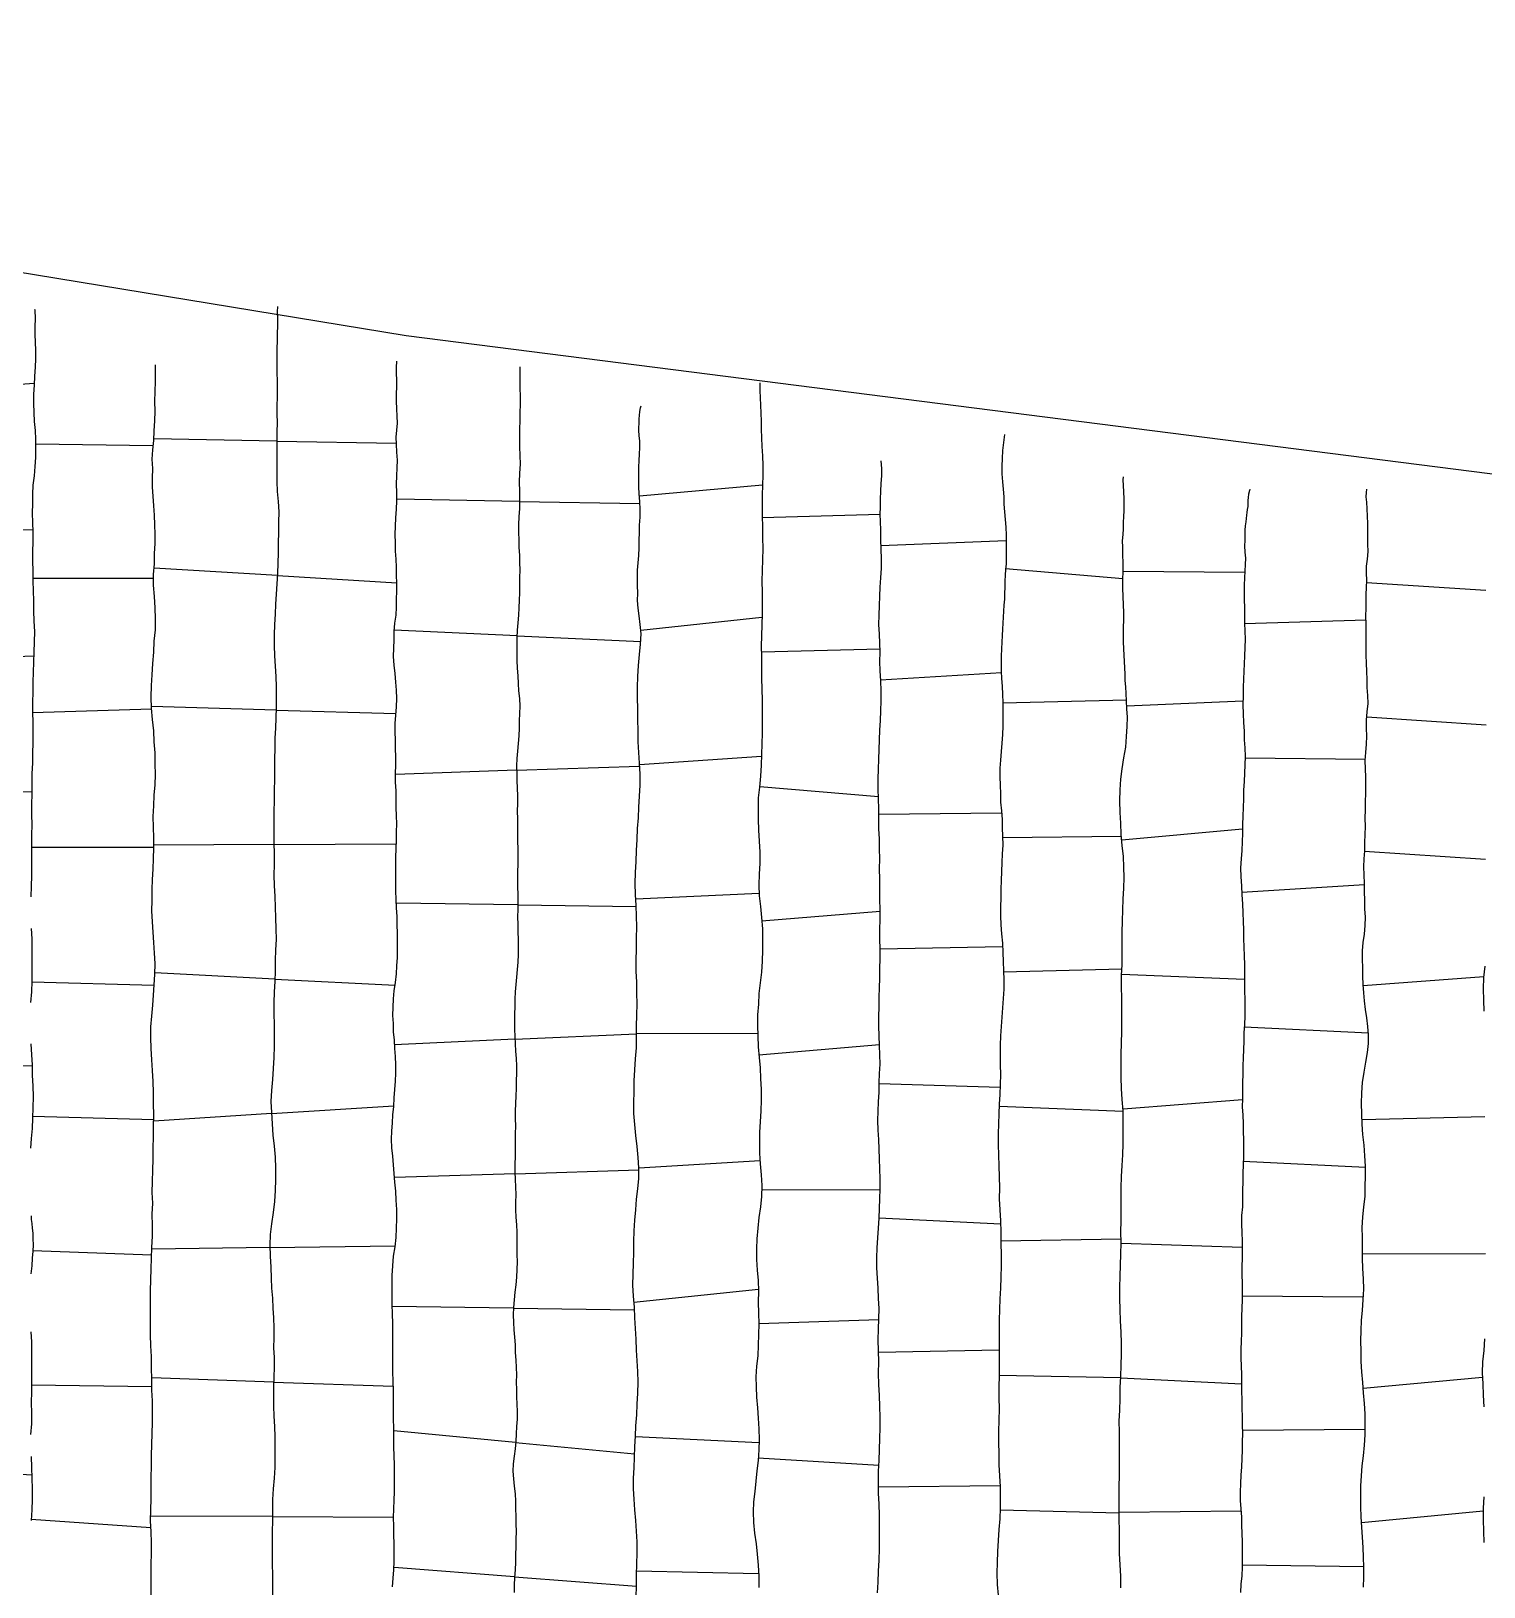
# Model space of a CAD drawing. Extents: x 703186 to 703989, y 1560402 to 1561368.
# Drawn here: x 703249.1 to 703303.1, y 1560906.8 to 1560964.6 of the extents above; entities that cross this region are included whole.
import ezdxf

# ---------------------------------------------------------------- set-up
doc = ezdxf.new("R2010")
doc.units = 0
for name, color, linetype in [('10124_2002_REAL', 30, 'Continuous'), ('AGROCAD PLL', 7, 'Continuous'), ('PANTE_2002', 7, 'Continuous')]:
    doc.layers.add(name, color=color, linetype=linetype)

msp = doc.modelspace()

# ---------------------------------------------------------------- linework, layer by layer
at = {"layer": '10124_2002_REAL'}
for points in [[(703258.2679, 1560954.4054), (703258.2606, 1560954.2047), (703258.2662, 1560953.9473), (703258.266, 1560953.6836), (703258.2547, 1560953.4107), (703258.2541, 1560953.1368), (703258.2441, 1560952.8522), (703258.2429, 1560952.5621), (703258.244, 1560952.2616), (703258.2488, 1560951.9531), (703258.2574, 1560951.6342), (703258.2573, 1560951.322), (703258.2549, 1560951.0299), (703258.2438, 1560950.7271), (703258.2473, 1560950.4134), (703258.2591, 1560950.0921), (703258.2504, 1560949.7438), (703258.2443, 1560949.3885), (703258.248, 1560949.0219), (703258.2438, 1560948.6474), (703258.2402, 1560948.2719), (703258.2438, 1560947.9028), (703258.2606, 1560947.5302), (703258.2916, 1560947.1577), (703258.3153, 1560946.7803), (703258.313, 1560946.3977), (703258.3059, 1560946.0126), (703258.3005, 1560945.6316), (703258.2972, 1560945.2524), (703258.287, 1560944.8733), (703258.2746, 1560944.4905), (703258.2508, 1560944.1043), (703258.222, 1560943.7247), (703258.1912, 1560943.3481), (703258.1779, 1560942.9713), (703258.1575, 1560942.5935), (703258.1446, 1560942.2057), (703258.1496, 1560941.8162), (703258.1599, 1560941.4276), (703258.1832, 1560941.042), (703258.2023, 1560940.6565), (703258.2163, 1560940.273), (703258.223, 1560939.8989), (703258.223, 1560939.5147), (703258.212, 1560939.1279), (703258.1982, 1560938.7421), (703258.1759, 1560938.3666), (703258.1723, 1560937.9914), (703258.1553, 1560937.6071), (703258.1645, 1560937.2208), (703258.1587, 1560936.8322), (703258.1495, 1560936.4338), (703258.1452, 1560936.0383), (703258.1345, 1560935.6492), (703258.1316, 1560935.2581), (703258.1366, 1560934.8692), (703258.1397, 1560934.4753), (703258.1416, 1560934.0783), (703258.1404, 1560933.6807), (703258.1363, 1560933.2794), (703258.1482, 1560932.8925), (703258.1715, 1560932.4886), (703258.1813, 1560932.0943), (703258.1969, 1560931.6973), (703258.2087, 1560931.2912), (703258.2169, 1560930.8941), (703258.1933, 1560930.5082), (703258.1895, 1560930.1143), (703258.1857, 1560929.7269), (703258.1655, 1560929.3342), (703258.1524, 1560928.9408), (703258.139, 1560928.5407), (703258.1377, 1560928.1343), (703258.1424, 1560927.7253), (703258.1433, 1560927.3274), (703258.144, 1560926.9212), (703258.129, 1560926.5102), (703258.1062, 1560926.0978), (703258.0797, 1560925.6838), (703258.0439, 1560925.2748), (703258.0276, 1560924.8708), (703258.0414, 1560924.4578), (703258.0677, 1560924.0452), (703258.1022, 1560923.6244), (703258.1441, 1560923.2102), (703258.1781, 1560922.8024), (703258.1992, 1560922.3899), (703258.191, 1560921.9778), (703258.1822, 1560921.5621), (703258.1632, 1560921.1578), (703258.1134, 1560920.7446), (703258.045, 1560920.3307), (703258.0027, 1560919.9268), (703257.9892, 1560919.5309), (703257.9948, 1560919.1213), (703258.0183, 1560918.7109), (703258.04, 1560918.3125), (703258.0535, 1560917.9304), (703258.0787, 1560917.5633), (703258.0994, 1560917.1975), (703258.1185, 1560916.8289), (703258.1346, 1560916.458), (703258.1308, 1560916.0922), (703258.1231, 1560915.7244), (703258.1433, 1560915.3579), (703258.1461, 1560914.9947), (703258.1295, 1560914.6331), (703258.117, 1560914.284), (703258.1215, 1560913.9249), (703258.1247, 1560913.549), (703258.1366, 1560913.179), (703258.1586, 1560912.8013), (703258.1675, 1560912.4155), (703258.1697, 1560912.0383), (703258.1732, 1560911.658), (703258.1662, 1560911.2704), (703258.1457, 1560910.8755), (703258.1143, 1560910.4773), (703258.0904, 1560910.0819), (703258.0806, 1560909.6857), (703258.079, 1560909.2867), (703258.0768, 1560908.8903), (703258.0706, 1560908.4888), (703258.0689, 1560908.0843), (703258.0743, 1560907.6853), (703258.0806, 1560907.2902), (703258.0891, 1560906.8828), (703258.0877, 1560906.4883)], [(703249.2483, 1560954.3056), (703249.2515, 1560954.2689), (703249.2648, 1560953.9586), (703249.2595, 1560953.6513), (703249.259, 1560953.3631), (703249.2742, 1560953.0767), (703249.2858, 1560952.7772), (703249.2801, 1560952.4663), (703249.265, 1560952.1486), (703249.2471, 1560951.8181), (703249.2267, 1560951.4899), (703249.2131, 1560951.1502), (703249.2129, 1560950.8073), (703249.2216, 1560950.4686), (703249.2325, 1560950.1375), (703249.2643, 1560949.8069), (703249.2817, 1560949.4728), (703249.2764, 1560949.1358), (703249.2764, 1560948.7983), (703249.2573, 1560948.4588), (703249.2312, 1560948.1177), (703249.1892, 1560947.773), (703249.1668, 1560947.4304), (703249.1653, 1560947.0874), (703249.1601, 1560946.7329), (703249.1678, 1560946.3806), (703249.1848, 1560946.0237), (703249.1843, 1560945.6615), (703249.175, 1560945.3007), (703249.1713, 1560944.9466), (703249.1849, 1560944.5813), (703249.185, 1560944.2104), (703249.1981, 1560943.8471), (703249.2113, 1560943.4743), (703249.2137, 1560943.0965), (703249.2235, 1560942.721), (703249.2426, 1560942.3381), (703249.2316, 1560941.9494), (703249.2194, 1560941.5664), (703249.205, 1560941.1905), (703249.1951, 1560940.8194), (703249.1886, 1560940.4507), (703249.1794, 1560940.076), (703249.1747, 1560939.7018), (703249.1718, 1560939.3334), (703249.184, 1560938.9538), (703249.1821, 1560938.5863), (703249.1774, 1560938.1934), (703249.1673, 1560937.8183), (703249.1672, 1560937.4379), (703249.1512, 1560937.0565), (703249.1512, 1560936.6698), (703249.1401, 1560936.2944), (703249.1338, 1560935.9136), (703249.1395, 1560935.5356), (703249.1445, 1560935.1529), (703249.1382, 1560934.7841), (703249.1366, 1560934.4033), (703249.1371, 1560934.0179), (703249.1341, 1560933.6397), (703249.1295, 1560933.2575), (703249.1271, 1560932.8691), (703249.111, 1560932.4779)], [(703253.5807, 1560906.4477), (703253.5761, 1560906.8626), (703253.5761, 1560907.2697), (703253.5801, 1560907.6767), (703253.5962, 1560908.0824), (703253.5894, 1560908.4805), (703253.5768, 1560908.8788), (703253.5565, 1560909.2933), (703253.5671, 1560909.7035), (703253.5764, 1560910.1042), (703253.5735, 1560910.5111), (703253.5744, 1560910.9145), (703253.5867, 1560911.3095), (703253.588, 1560911.7169), (703253.6051, 1560912.1297), (703253.6197, 1560912.5348), (703253.622, 1560912.94), (703253.6334, 1560913.3488), (703253.624, 1560913.7513), (703253.6073, 1560914.15), (703253.6027, 1560914.5601), (703253.5935, 1560914.9755), (703253.5856, 1560915.3933), (703253.562, 1560915.7989), (703253.5515, 1560916.2027), (703253.5532, 1560916.6105), (703253.5544, 1560917.0186), (703253.5473, 1560917.4303), (703253.5538, 1560917.84), (703253.5702, 1560918.2411), (703253.5779, 1560918.6589), (703253.5883, 1560919.0507), (703253.607, 1560919.4508), (703253.6261, 1560919.863), (703253.6259, 1560920.269), (703253.6165, 1560920.6813), (703253.634, 1560921.092), (703253.6212, 1560921.4945), (703253.6248, 1560921.9031), (703253.6366, 1560922.3134), (703253.6518, 1560922.7297), (703253.6577, 1560923.1446), (703253.6602, 1560923.5478), (703253.6697, 1560923.9563), (703253.6759, 1560924.3741), (703253.6655, 1560924.79), (703253.6686, 1560925.2021), (703253.6586, 1560925.6173), (703253.6307, 1560926.0247), (703253.6037, 1560926.4238), (703253.581, 1560926.8392), (703253.5615, 1560927.2477), (703253.5635, 1560927.6488), (703253.6002, 1560928.0446), (703253.6341, 1560928.4468), (703253.6603, 1560928.8251), (703253.689, 1560929.2078), (703253.7158, 1560929.5947), (703253.7238, 1560929.9924), (703253.7072, 1560930.3845), (703253.6768, 1560930.7734), (703253.6492, 1560931.1576), (703253.6323, 1560931.5459), (703253.6087, 1560931.9492), (703253.6095, 1560932.3444), (703253.6199, 1560932.7413), (703253.6335, 1560933.1216), (703253.6503, 1560933.503), (703253.6697, 1560933.8967), (703253.6802, 1560934.2806), (703253.679, 1560934.6639), (703253.6627, 1560935.0614), (703253.6568, 1560935.4635), (703253.6739, 1560935.8607), (703253.6902, 1560936.2484), (703253.7237, 1560936.6395), (703253.744, 1560937.0256), (703253.7306, 1560937.4158), (703253.7237, 1560937.8272), (703253.6937, 1560938.2397), (703253.6776, 1560938.6467), (703253.6303, 1560939.0607), (703253.5906, 1560939.4834), (703253.5836, 1560939.8993), (703253.5955, 1560940.3217), (703253.6112, 1560940.728), (703253.6413, 1560941.1429), (703253.6715, 1560941.5649), (703253.6952, 1560941.9763), (703253.7392, 1560942.3926), (703253.736, 1560942.8062), (703253.7307, 1560943.2121), (703253.7, 1560943.6301), (703253.6625, 1560944.0483), (703253.671, 1560944.4538), (703253.7046, 1560944.8495), (703253.7062, 1560945.2322), (703253.7328, 1560945.5986), (703253.7288, 1560945.9485), (703253.7205, 1560946.2976), (703253.7046, 1560946.6511), (703253.6809, 1560947.0042), (703253.6543, 1560947.3553), (703253.6275, 1560947.6917), (703253.6288, 1560948.0325), (703253.6381, 1560948.39), (703253.6203, 1560948.7324), (703253.6385, 1560949.0824), (703253.6727, 1560949.4316), (703253.6952, 1560949.7858), (703253.7138, 1560950.1559), (703253.7319, 1560950.5136), (703253.7126, 1560950.8787), (703253.7297, 1560951.2525), (703253.7397, 1560951.6207), (703253.7368, 1560951.9974), (703253.737, 1560952.2408)], [(703262.5387, 1560906.8353), (703262.5669, 1560907.1555), (703262.5942, 1560907.4678), (703262.6064, 1560907.7844), (703262.6034, 1560908.1148), (703262.6016, 1560908.4398), (703262.5969, 1560908.7669), (703262.5849, 1560909.0943), (703262.5827, 1560909.4168), (703262.5885, 1560909.7358), (703262.5989, 1560910.0531), (703262.6106, 1560910.3693), (703262.6206, 1560910.6907), (703262.6213, 1560911.0279), (703262.6203, 1560911.3725), (703262.6057, 1560911.7114), (703262.5949, 1560912.0419), (703262.588, 1560912.3874), (703262.5873, 1560912.7283), (703262.5832, 1560913.075), (703262.5735, 1560913.4273), (703262.5778, 1560913.7796), (703262.5743, 1560914.1289), (703262.565, 1560914.4805), (703262.5523, 1560914.8326), (703262.5525, 1560915.1933), (703262.5595, 1560915.5587), (703262.56, 1560915.9147), (703262.5597, 1560916.2731), (703262.5526, 1560916.6282), (703262.5371, 1560916.9797), (703262.5331, 1560917.3314), (703262.5243, 1560917.6939), (703262.5264, 1560918.0457), (703262.5349, 1560918.4002), (703262.5508, 1560918.7634), (703262.5789, 1560919.1213), (703262.6368, 1560919.4694), (703262.6722, 1560919.8178), (703262.6935, 1560920.1595), (703262.7064, 1560920.5066), (703262.7046, 1560920.8572), (703262.6817, 1560921.2034), (703262.6615, 1560921.5407), (703262.6319, 1560921.8684), (703262.5993, 1560922.1925), (703262.5753, 1560922.5135), (703262.5519, 1560922.8342), (703262.5224, 1560923.1516), (703262.5067, 1560923.4661), (703262.5149, 1560923.7735), (703262.5354, 1560924.0766), (703262.5594, 1560924.3781), (703262.5849, 1560924.6874), (703262.6043, 1560925.0024), (703262.633, 1560925.314), (703262.652, 1560925.6249), (703262.6659, 1560925.9211), (703262.6648, 1560926.2299), (703262.6534, 1560926.5406), (703262.6309, 1560926.8444), (703262.6108, 1560927.1482), (703262.5843, 1560927.4599), (703262.5756, 1560927.7651), (703262.5597, 1560928.0697), (703262.5614, 1560928.3738), (703262.5764, 1560928.6828), (703262.6076, 1560928.9814), (703262.6532, 1560929.2927), (703262.6848, 1560929.608), (703262.7067, 1560929.9137), (703262.7221, 1560930.2198), (703262.7286, 1560930.5175), (703262.7326, 1560930.819), (703262.73, 1560931.1223), (703262.7184, 1560931.4334), (703262.712, 1560931.7485), (703262.6915, 1560932.0683), (703262.6809, 1560932.3809), (703262.6697, 1560932.6948), (703262.6612, 1560933.0096), (703262.6595, 1560933.322), (703262.66, 1560933.6354), (703262.6683, 1560933.9473), (703262.6806, 1560934.2599), (703262.6941, 1560934.5753), (703262.6938, 1560934.8887), (703262.7025, 1560935.1824), (703262.6889, 1560935.4827), (703262.6745, 1560935.79), (703262.6762, 1560936.1009), (703262.6728, 1560936.419), (703262.648, 1560936.738), (703262.6468, 1560937.0555), (703262.6628, 1560937.3718), (703262.6616, 1560937.6803), (703262.6525, 1560937.9902), (703262.6548, 1560938.292), (703262.6394, 1560938.5992), (703262.6447, 1560938.9088), (703262.6635, 1560939.2232), (703262.6879, 1560939.5391), (703262.702, 1560939.8438), (703262.6881, 1560940.1487), (703262.664, 1560940.4565), (703262.6459, 1560940.7693), (703262.6015, 1560941.0834), (703262.5789, 1560941.4041), (703262.5919, 1560941.7183), (703262.5978, 1560942.0259), (703262.6039, 1560942.3368), (703262.6318, 1560942.6461), (703262.678, 1560942.9345), (703262.695, 1560943.2311), (703262.6957, 1560943.5299), (703262.704, 1560943.8315), (703262.6984, 1560944.132), (703262.6932, 1560944.4305), (703262.6951, 1560944.722), (703262.6824, 1560945.0204), (703262.6557, 1560945.3189), (703262.6533, 1560945.6304), (703262.6449, 1560945.9383), (703262.6563, 1560946.247), (703262.669, 1560946.5575), (703262.6886, 1560946.8722), (703262.7079, 1560947.1849), (703262.6974, 1560947.4933), (703262.691, 1560947.8106), (703262.7053, 1560948.1125), (703262.7171, 1560948.4094), (703262.7252, 1560948.7032), (703262.703, 1560949.0021), (703262.6868, 1560949.2925), (703262.6776, 1560949.559), (703262.6979, 1560949.8145), (703262.7311, 1560950.0736), (703262.7162, 1560950.3385), (703262.6964, 1560950.6085), (703262.6951, 1560950.8863), (703262.6867, 1560951.1575), (703262.7006, 1560951.4231), (703262.7054, 1560951.6797), (703262.6945, 1560951.9213), (703262.6842, 1560952.1424), (703262.699, 1560952.3745)], [(703267.2678, 1560952.1634), (703267.2707, 1560951.9335), (703267.2721, 1560951.6659), (703267.2767, 1560951.3767), (703267.2883, 1560951.076), (703267.2846, 1560950.7632), (703267.2675, 1560950.4741), (703267.2692, 1560950.1726), (703267.262, 1560949.8517), (703267.2574, 1560949.5213), (703267.261, 1560949.1931), (703267.2682, 1560948.8764), (703267.2781, 1560948.5509), (703267.2608, 1560948.2141), (703267.2521, 1560947.8792), (703267.2629, 1560947.5415), (703267.2622, 1560947.2105), (703267.2567, 1560946.8981), (703267.2386, 1560946.5977), (703267.2256, 1560946.306), (703267.2257, 1560946.0127), (703267.2301, 1560945.7376), (703267.2344, 1560945.4597), (703267.2532, 1560945.1701), (703267.261, 1560944.8918), (703267.2664, 1560944.6166), (703267.2636, 1560944.3354), (703267.2584, 1560944.053), (703267.2564, 1560943.7741), (703267.2462, 1560943.4975), (703267.2325, 1560943.217), (703267.2163, 1560942.9385), (703267.1963, 1560942.6575), (703267.1772, 1560942.3795), (703267.1641, 1560942.0986), (703267.154, 1560941.8196), (703267.1584, 1560941.5413), (703267.1615, 1560941.2613), (703267.1772, 1560940.9733), (703267.1948, 1560940.6893), (703267.2074, 1560940.4058), (703267.2273, 1560940.1267), (703267.2564, 1560939.8451), (703267.2688, 1560939.5612), (703267.2635, 1560939.2833), (703267.2518, 1560939.0169), (703267.2445, 1560938.7379), (703267.2289, 1560938.4507), (703267.2065, 1560938.1708), (703267.1827, 1560937.889), (703267.1575, 1560937.612), (703267.1443, 1560937.3359), (703267.1536, 1560937.0617), (703267.1628, 1560936.791), (703267.1737, 1560936.5127), (703267.1836, 1560936.2257), (703267.1819, 1560935.9451), (703267.1776, 1560935.6624), (703267.1848, 1560935.3776), (703267.1874, 1560935.0987), (703267.1872, 1560934.8207), (703267.1889, 1560934.5441), (703267.1916, 1560934.2582), (703267.1909, 1560933.9742), (703267.1917, 1560933.6879), (703267.1871, 1560933.4074), (703267.182, 1560933.1296), (703267.1893, 1560932.8516), (703267.1954, 1560932.5653), (703267.1955, 1560932.2832), (703267.1918, 1560932.0052), (703267.189, 1560931.7288), (703267.1909, 1560931.4525), (703267.1981, 1560931.1724), (703267.2069, 1560930.895), (703267.2091, 1560930.6132), (703267.2069, 1560930.3322), (703267.1935, 1560930.0521), (703267.17, 1560929.772), (703267.1488, 1560929.496), (703267.1241, 1560929.2223), (703267.1025, 1560928.9476), (703267.0871, 1560928.6734), (703267.0818, 1560928.3956), (703267.0713, 1560928.1178), (703267.0682, 1560927.8398), (703267.0734, 1560927.5593), (703267.0796, 1560927.2799), (703267.0919, 1560927.0092), (703267.1111, 1560926.7397), (703267.1293, 1560926.4691), (703267.1413, 1560926.1977), (703267.1475, 1560925.921), (703267.1389, 1560925.636), (703267.13, 1560925.354), (703267.1208, 1560925.0759), (703267.1047, 1560924.7945), (703267.0952, 1560924.5149), (703267.1005, 1560924.235), (703267.1052, 1560923.9577), (703267.1035, 1560923.681), (703267.1016, 1560923.3939), (703267.103, 1560923.1099), (703267.0936, 1560922.8244), (703267.0862, 1560922.543), (703267.0899, 1560922.2588), (703267.0989, 1560921.9774), (703267.1043, 1560921.6955), (703267.118, 1560921.4079), (703267.1123, 1560921.127), (703267.1132, 1560920.8477), (703267.1241, 1560920.5707), (703267.141, 1560920.294), (703267.1602, 1560920.0111), (703267.1637, 1560919.7365), (703267.1637, 1560919.4599), (703267.1651, 1560919.1842), (703267.1706, 1560918.908), (703267.1618, 1560918.6261), (703267.147, 1560918.3441), (703267.1213, 1560918.0632), (703267.083, 1560917.782), (703267.0572, 1560917.5029), (703267.0324, 1560917.2229), (703267.0284, 1560916.9399), (703267.0376, 1560916.6569), (703267.0526, 1560916.3818), (703267.0677, 1560916.1125), (703267.0917, 1560915.8279), (703267.1027, 1560915.547), (703267.1205, 1560915.2639), (703267.134, 1560914.988), (703267.1447, 1560914.7139), (703267.1395, 1560914.4414), (703267.1482, 1560914.1691), (703267.1517, 1560913.9001), (703267.1633, 1560913.6295), (703267.1762, 1560913.3534), (703267.1664, 1560913.0706), (703267.1491, 1560912.7933), (703267.1392, 1560912.5194), (703267.1184, 1560912.24), (703267.0918, 1560911.9601), (703267.0576, 1560911.6883), (703267.0242, 1560911.4088), (703267.0149, 1560911.1326), (703267.0302, 1560910.856), (703267.0658, 1560910.5797), (703267.1002, 1560910.2982), (703267.1065, 1560910.019), (703267.1097, 1560909.7422), (703267.1194, 1560909.459), (703267.1249, 1560909.175), (703267.1306, 1560908.8943), (703267.126, 1560908.6094), (703267.1171, 1560908.3281), (703267.1087, 1560908.0372), (703267.1109, 1560907.7551), (703267.0965, 1560907.4705), (703267.0742, 1560907.1844), (703267.0587, 1560906.9005), (703267.0619, 1560906.6228)], [(703276.1858, 1560951.5702), (703276.1868, 1560951.5391), (703276.1905, 1560951.2877), (703276.196, 1560951.0208), (703276.2141, 1560950.7373), (703276.2257, 1560950.4473), (703276.2285, 1560950.1518), (703276.2288, 1560949.8518), (703276.2409, 1560949.5297), (703276.261, 1560949.2015), (703276.2865, 1560948.8579), (703276.2916, 1560948.5052), (703276.2948, 1560948.1406), (703276.2813, 1560947.771), (703276.2726, 1560947.3932), (703276.2656, 1560947.0123), (703276.2671, 1560946.6236), (703276.2784, 1560946.2163), (703276.2883, 1560945.8157), (703276.2958, 1560945.4126), (703276.2797, 1560944.9995), (703276.2715, 1560944.5999), (703276.2642, 1560944.2009), (703276.2662, 1560943.7987), (703276.2692, 1560943.3899), (703276.2651, 1560942.9877), (703276.2546, 1560942.5833), (703276.2492, 1560942.1775), (703276.2355, 1560941.7837), (703276.2461, 1560941.396), (703276.2427, 1560940.9955), (703276.2423, 1560940.5943), (703276.2644, 1560940.1868), (703276.2706, 1560939.7766), (703276.2676, 1560939.3731), (703276.2673, 1560938.9661), (703276.2694, 1560938.5613), (703276.2644, 1560938.1638), (703276.2492, 1560937.7636), (703276.2296, 1560937.3615), (703276.211, 1560936.9561), (703276.1768, 1560936.5514), (703276.1264, 1560936.1493), (703276.1258, 1560935.7519), (703276.1245, 1560935.3576), (703276.1345, 1560934.9567), (703276.1559, 1560934.5466), (703276.1785, 1560934.1371), (703276.181, 1560933.7288), (703276.1611, 1560933.3229), (703276.1465, 1560932.9193), (703276.1637, 1560932.5181), (703276.2047, 1560932.1148), (703276.2487, 1560931.7052), (703276.2817, 1560931.292), (703276.2853, 1560930.8945), (703276.2785, 1560930.4932), (703276.2696, 1560930.0881), (703276.2424, 1560929.6774), (703276.1958, 1560929.2798), (703276.151, 1560928.8825), (703276.1309, 1560928.489), (703276.0978, 1560928.0863), (703276.0959, 1560927.692), (703276.1043, 1560927.3083), (703276.1248, 1560926.9072), (703276.1596, 1560926.5095), (703276.1958, 1560926.1172), (703276.2139, 1560925.7213), (703276.238, 1560925.3161), (703276.2359, 1560924.9264), (703276.221, 1560924.5216), (703276.1966, 1560924.1212), (703276.1766, 1560923.7252), (703276.1666, 1560923.3425), (703276.177, 1560922.9536), (703276.1996, 1560922.5507), (703276.2308, 1560922.1453), (703276.2536, 1560921.7469), (703276.2525, 1560921.3467), (703276.2106, 1560920.9552), (703276.1472, 1560920.557), (703276.1053, 1560920.1637), (703276.0776, 1560919.7734), (703276.0632, 1560919.3906), (703276.0656, 1560918.9967), (703276.0893, 1560918.6049), (703276.1189, 1560918.2156), (703276.1343, 1560917.8192), (703276.1263, 1560917.4145), (703276.1316, 1560917.0093), (703276.1456, 1560916.6052), (703276.1344, 1560916.2082), (703276.1187, 1560915.8145), (703276.1041, 1560915.4273), (703276.063, 1560915.0316), (703276.0403, 1560914.6438), (703276.0429, 1560914.2674), (703276.0623, 1560913.889), (703276.1004, 1560913.4928), (703276.1248, 1560913.0997), (703276.1494, 1560912.7089), (703276.1556, 1560912.3176), (703276.1412, 1560911.9243), (703276.1174, 1560911.5334), (703276.0778, 1560911.1477), (703276.0417, 1560910.7638), (703275.9926, 1560910.3776), (703275.9528, 1560909.9938), (703275.9323, 1560909.6194), (703275.9476, 1560909.232), (703275.9888, 1560908.8373), (703276.0532, 1560908.442), (703276.0846, 1560908.0485), (703276.1168, 1560907.6376), (703276.1425, 1560907.2294), (703276.1428, 1560906.817)], [(703271.5909, 1560906.4576), (703271.5999, 1560906.8714), (703271.6019, 1560907.2787), (703271.6105, 1560907.684), (703271.6249, 1560908.0975), (703271.6235, 1560908.5072), (703271.6039, 1560908.9045), (703271.5764, 1560909.2981), (703271.5406, 1560909.6953), (703271.5141, 1560910.0918), (703271.4957, 1560910.4783), (703271.4883, 1560910.8737), (703271.5121, 1560911.2635), (703271.5269, 1560911.6536), (703271.5451, 1560912.051), (703271.5636, 1560912.4314), (703271.5803, 1560912.8259), (703271.6101, 1560913.2249), (703271.6224, 1560913.629), (703271.6508, 1560914.0399), (703271.6692, 1560914.4395), (703271.653, 1560914.8335), (703271.6346, 1560915.2346), (703271.6037, 1560915.6362), (703271.5921, 1560916.0368), (703271.5678, 1560916.4399), (703271.5421, 1560916.8306), (703271.5302, 1560917.2249), (703271.4884, 1560917.6324), (703271.4694, 1560918.0436), (703271.4775, 1560918.4522), (703271.4887, 1560918.8649), (703271.5014, 1560919.266), (703271.507, 1560919.6633), (703271.5206, 1560920.0666), (703271.5361, 1560920.4611), (703271.5807, 1560920.8478), (703271.6005, 1560921.2425), (703271.6492, 1560921.6231), (703271.6866, 1560922.0152), (703271.6848, 1560922.4065), (703271.6612, 1560922.7961), (703271.6322, 1560923.1944), (703271.5823, 1560923.6079), (703271.5371, 1560924.0154), (703271.5013, 1560924.4208), (703271.4992, 1560924.8249), (703271.511, 1560925.2395), (703271.5215, 1560925.642), (703271.5418, 1560926.0507), (703271.5687, 1560926.4608), (703271.5983, 1560926.862), (703271.6059, 1560927.259), (703271.6051, 1560927.6749), (703271.6125, 1560928.0831), (703271.6268, 1560928.4959), (703271.6167, 1560928.9004), (703271.6103, 1560929.3004), (703271.5929, 1560929.7158), (703271.5871, 1560930.1181), (703271.5977, 1560930.5283), (703271.6065, 1560930.9446), (703271.6102, 1560931.3541), (703271.6018, 1560931.7531), (703271.5873, 1560932.1547), (703271.5679, 1560932.5639), (703271.5583, 1560932.9725), (703271.5691, 1560933.3789), (703271.5952, 1560933.7884), (703271.6007, 1560934.1907), (703271.6238, 1560934.5993), (703271.6444, 1560935.0094), (703271.6765, 1560935.4079), (703271.6873, 1560935.8068), (703271.7125, 1560936.2199), (703271.7419, 1560936.6253), (703271.741, 1560937.0348), (703271.713, 1560937.4355), (703271.6937, 1560937.8409), (703271.6608, 1560938.2375), (703271.6627, 1560938.6429), (703271.6577, 1560939.058), (703271.65, 1560939.4645), (703271.6406, 1560939.8645), (703271.6429, 1560940.2625), (703271.6552, 1560940.6649), (703271.6824, 1560941.0753), (703271.7105, 1560941.4742), (703271.7585, 1560941.8684), (703271.7787, 1560942.2437), (703271.7418, 1560942.5916), (703271.7068, 1560942.9109), (703271.6679, 1560943.1992), (703271.6461, 1560943.4814), (703271.6502, 1560943.758), (703271.6412, 1560944.0428), (703271.6382, 1560944.3319), (703271.6421, 1560944.6117), (703271.6629, 1560944.8799), (703271.6865, 1560945.1618), (703271.7031, 1560945.4429), (703271.7038, 1560945.7268), (703271.7122, 1560946.0092), (703271.7208, 1560946.2882), (703271.7361, 1560946.5753), (703271.7458, 1560946.8636), (703271.7294, 1560947.1573), (703271.7034, 1560947.4451), (703271.6871, 1560947.714), (703271.6897, 1560947.9488), (703271.6896, 1560948.1829), (703271.6955, 1560948.4387), (703271.6984, 1560948.684), (703271.7095, 1560948.9273), (703271.7283, 1560949.1675), (703271.7227, 1560949.4029), (703271.7023, 1560949.6127), (703271.687, 1560949.7974), (703271.6965, 1560949.9377), (703271.7066, 1560950.0351), (703271.7056, 1560950.1274), (703271.7088, 1560950.2343), (703271.7113, 1560950.3626), (703271.7262, 1560950.5051), (703271.7568, 1560950.6483), (703271.773, 1560950.7183)], [(703285.2697, 1560949.6581), (703285.2691, 1560949.6515), (703285.2292, 1560949.3575), (703285.1932, 1560949.0595), (703285.1797, 1560948.7644), (703285.1717, 1560948.4713), (703285.175, 1560948.1849), (703285.2001, 1560947.899), (703285.2235, 1560947.6221), (703285.2461, 1560947.3416), (703285.25, 1560947.064), (703285.2765, 1560946.7807), (703285.2972, 1560946.494), (703285.3192, 1560946.2065), (703285.3336, 1560945.915), (703285.3363, 1560945.6271), (703285.3375, 1560945.3456), (703285.333, 1560945.0834), (703285.3272, 1560944.8486), (703285.309, 1560944.6356), (703285.2924, 1560944.4269), (703285.2889, 1560944.2076), (703285.2855, 1560943.9755), (703285.2728, 1560943.7501), (703285.2682, 1560943.5314), (703285.2524, 1560943.3119), (703285.2336, 1560943.0863), (703285.227, 1560942.8691), (703285.2143, 1560942.6483), (703285.1982, 1560942.4228), (703285.183, 1560942.183), (703285.172, 1560941.9397), (703285.1579, 1560941.687), (703285.1501, 1560941.4218), (703285.15, 1560941.1453), (703285.1538, 1560940.8654), (703285.1631, 1560940.5828), (703285.1846, 1560940.2962), (703285.1976, 1560939.9959), (703285.2058, 1560939.6932), (703285.2133, 1560939.3929), (703285.2127, 1560939.0997), (703285.2083, 1560938.8125), (703285.1964, 1560938.508), (703285.1746, 1560938.1881), (703285.1507, 1560937.8705), (703285.1235, 1560937.5571), (703285.1018, 1560937.2492), (703285.0943, 1560936.9363), (703285.1084, 1560936.6196), (703285.1172, 1560936.3052), (703285.1274, 1560935.9893), (703285.1586, 1560935.668), (703285.1807, 1560935.3494), (703285.1881, 1560935.0391), (703285.2002, 1560934.7237), (703285.2037, 1560934.4005), (703285.1868, 1560934.0746), (703285.1704, 1560933.7497), (703285.1661, 1560933.418), (703285.1433, 1560933.0859), (703285.1293, 1560932.7586), (703285.1319, 1560932.4367), (703285.1273, 1560932.1062), (703285.1224, 1560931.769), (703285.138, 1560931.4352), (703285.1617, 1560931.1005), (703285.1921, 1560930.752), (703285.2123, 1560930.4085), (703285.2199, 1560930.0668), (703285.2324, 1560929.7264), (703285.2411, 1560929.3862), (703285.2469, 1560929.0463), (703285.2201, 1560928.7022), (703285.1949, 1560928.3521), (703285.1688, 1560928.0008), (703285.1456, 1560927.6552), (703285.1239, 1560927.3131), (703285.1122, 1560926.9604), (703285.1058, 1560926.6015), (703285.1144, 1560926.2389), (703285.1175, 1560925.8737), (703285.1114, 1560925.5007), (703285.0979, 1560925.1357), (703285.0787, 1560924.7734), (703285.0648, 1560924.4128), (703285.047, 1560924.0451), (703285.0328, 1560923.6693), (703285.0308, 1560923.2781), (703285.053, 1560922.8798), (703285.0608, 1560922.4809), (703285.0679, 1560922.0729), (703285.0817, 1560921.6691), (703285.0766, 1560921.2574), (703285.1004, 1560920.8484), (703285.1225, 1560920.4325), (703285.1342, 1560920.0165), (703285.1406, 1560919.5963), (703285.1432, 1560919.1838), (703285.1435, 1560918.7665), (703285.1333, 1560918.3454), (703285.1199, 1560917.9328), (703285.1018, 1560917.5365), (703285.0862, 1560917.1396), (703285.0724, 1560916.7432), (703285.0716, 1560916.3401), (703285.0702, 1560915.9286), (703285.072, 1560915.5105), (703285.0766, 1560915.0938), (703285.0687, 1560914.6799), (703285.0645, 1560914.2691), (703285.0602, 1560913.86), (703285.0704, 1560913.4475), (703285.0606, 1560913.0282), (703285.0513, 1560912.6139), (703285.0496, 1560912.2011), (703285.0558, 1560911.7873), (703285.0592, 1560911.366), (703285.0805, 1560910.9602), (703285.1115, 1560910.5485), (703285.1123, 1560910.1509), (703285.1071, 1560909.7588), (703285.0974, 1560909.3674), (703285.0644, 1560908.964), (703285.0389, 1560908.5609), (703285.0176, 1560908.1504), (703284.9956, 1560907.7446), (703284.9889, 1560907.3412), (703285.0052, 1560906.9309), (703285.0323, 1560906.5238)], [(703280.5592, 1560906.6152), (703280.575, 1560907.0169), (703280.5972, 1560907.422), (703280.62, 1560907.8319), (703280.6279, 1560908.2475), (703280.6337, 1560908.658), (703280.6268, 1560909.076), (703280.6299, 1560909.5004), (703280.6192, 1560909.9139), (703280.5953, 1560910.3199), (703280.5915, 1560910.7221), (703280.5951, 1560911.1347), (703280.6195, 1560911.5382), (703280.6335, 1560911.9384), (703280.6422, 1560912.3461), (703280.6499, 1560912.7498), (703280.6561, 1560913.1437), (703280.6433, 1560913.5379), (703280.6243, 1560913.944), (703280.6015, 1560914.3608), (703280.5962, 1560914.781), (703280.6044, 1560915.1957), (703280.5965, 1560915.6073), (703280.5848, 1560916.0138), (703280.5911, 1560916.4122), (703280.6023, 1560916.795), (703280.6108, 1560917.1774), (703280.5944, 1560917.5541), (703280.5762, 1560917.9297), (703280.5526, 1560918.3087), (703280.5337, 1560918.685), (703280.5268, 1560919.06), (703280.5376, 1560919.4314), (703280.5621, 1560919.7996), (703280.593, 1560920.1654), (703280.6122, 1560920.5326), (703280.6294, 1560920.8914), (703280.6452, 1560921.2572), (703280.6515, 1560921.6261), (703280.6525, 1560921.9923), (703280.6428, 1560922.3631), (703280.6326, 1560922.7377), (703280.6177, 1560923.1014), (703280.604, 1560923.4571), (703280.585, 1560923.8104), (703280.5731, 1560924.159), (703280.5738, 1560924.5136), (703280.593, 1560924.8624), (703280.6119, 1560925.2114), (703280.6226, 1560925.5585), (703280.6349, 1560925.9077), (703280.6475, 1560926.2591), (703280.6451, 1560926.6054), (703280.6318, 1560926.9532), (703280.6192, 1560927.3116), (703280.6048, 1560927.6695), (703280.6035, 1560928.0286), (703280.6143, 1560928.3848), (703280.6215, 1560928.7412), (703280.63, 1560929.0915), (703280.6384, 1560929.4485), (703280.6451, 1560929.8119), (703280.6502, 1560930.1757), (703280.6525, 1560930.5387), (703280.6456, 1560930.9006), (703280.6445, 1560931.2653), (703280.6488, 1560931.631), (703280.6478, 1560931.9989), (703280.6384, 1560932.3738), (703280.6434, 1560932.756), (703280.6426, 1560933.1366), (703280.6336, 1560933.5108), (703280.6361, 1560933.8866), (703280.6316, 1560934.263), (703280.6231, 1560934.6349), (703280.6074, 1560934.9978), (703280.6074, 1560935.3733), (703280.603, 1560935.7505), (703280.5961, 1560936.119), (703280.5799, 1560936.487), (703280.5838, 1560936.8566), (703280.5908, 1560937.2236), (703280.6102, 1560937.585), (703280.6137, 1560937.948), (703280.6266, 1560938.3022), (703280.647, 1560938.6622), (703280.671, 1560939.0219), (703280.6836, 1560939.388), (703280.6914, 1560939.7618), (703280.6906, 1560940.1335), (703280.6723, 1560940.5033), (703280.6504, 1560940.8691), (703280.6468, 1560941.2235), (703280.6513, 1560941.5657), (703280.6467, 1560941.9039), (703280.623, 1560942.2399), (703280.6031, 1560942.59), (703280.6111, 1560942.9397), (703280.6301, 1560943.2934), (703280.6439, 1560943.6448), (703280.6584, 1560943.9807), (703280.6818, 1560944.3302), (703280.698, 1560944.6877), (703280.7021, 1560945.0348), (703280.688, 1560945.3929), (703280.6736, 1560945.7558), (703280.6733, 1560946.099), (703280.6623, 1560946.4197), (703280.6576, 1560946.6929), (703280.6695, 1560946.9579), (703280.6684, 1560947.251), (703280.6759, 1560947.5517), (703280.6946, 1560947.8371), (703280.7139, 1560948.111), (703280.718, 1560948.3861), (703280.6906, 1560948.6779)], [(703289.5879, 1560906.8032), (703289.5931, 1560907.2301), (703289.5648, 1560907.6542), (703289.5424, 1560908.08), (703289.539, 1560908.505), (703289.5365, 1560908.9304), (703289.5332, 1560909.3487), (703289.5283, 1560909.7555), (703289.5281, 1560910.159), (703289.5352, 1560910.5627), (703289.5426, 1560910.9702), (703289.5452, 1560911.3777), (703289.5464, 1560911.789), (703289.5432, 1560912.1957), (703289.5397, 1560912.597), (703289.5361, 1560912.9987), (703289.557, 1560913.4062), (703289.5712, 1560913.8195), (703289.5703, 1560914.2404), (703289.5916, 1560914.6591), (703289.606, 1560915.0738), (703289.6196, 1560915.4825), (703289.6115, 1560915.8932), (703289.6091, 1560916.3036), (703289.583, 1560916.7224), (703289.5687, 1560917.1411), (703289.5605, 1560917.5546), (703289.5575, 1560917.9631), (703289.5679, 1560918.3813), (703289.5822, 1560918.7951), (703289.5905, 1560919.203), (703289.6041, 1560919.6195), (703289.5966, 1560920.025), (703289.5996, 1560920.4326), (703289.6061, 1560920.847), (703289.6044, 1560921.2552), (703289.6041, 1560921.669), (703289.6226, 1560922.0831), (703289.6397, 1560922.4888), (703289.6639, 1560922.8929), (703289.6774, 1560923.3006), (703289.6811, 1560923.7193), (703289.6754, 1560924.1257), (703289.6795, 1560924.5301), (703289.6473, 1560924.9457), (703289.6181, 1560925.3575), (703289.5995, 1560925.7671), (703289.6015, 1560926.1925), (703289.607, 1560926.6189), (703289.6202, 1560927.0448), (703289.6288, 1560927.4645), (703289.6262, 1560927.875), (703289.6278, 1560928.2926), (703289.6268, 1560928.7087), (703289.6219, 1560929.1286), (703289.6188, 1560929.5467), (703289.6355, 1560929.9577), (703289.6428, 1560930.3635), (703289.639, 1560930.7653), (703289.6419, 1560931.1623), (703289.6526, 1560931.5722), (703289.6723, 1560931.9885), (703289.681, 1560932.3922), (703289.6978, 1560932.7949), (703289.7122, 1560933.1892), (703289.7083, 1560933.5821), (703289.6907, 1560933.9788), (703289.6461, 1560934.3858), (703289.6093, 1560934.7968), (703289.5896, 1560935.2075), (703289.5651, 1560935.6143), (703289.5591, 1560936.0371), (703289.5647, 1560936.4465), (703289.5957, 1560936.8427), (703289.6446, 1560937.2343), (703289.7075, 1560937.6332), (703289.7745, 1560938.0313), (703289.8077, 1560938.4271), (703289.8308, 1560938.8032), (703289.8387, 1560939.1454), (703289.8199, 1560939.4632), (703289.8078, 1560939.756), (703289.7906, 1560940.028), (703289.7733, 1560940.2765), (703289.7569, 1560940.5077), (703289.7526, 1560940.7442), (703289.7382, 1560940.9806), (703289.7296, 1560941.2215), (703289.7123, 1560941.4544), (703289.6991, 1560941.6922), (703289.6957, 1560941.9455), (703289.6954, 1560942.208), (703289.6944, 1560942.4848), (703289.6994, 1560942.7644), (703289.7019, 1560943.0359), (703289.6898, 1560943.3294), (703289.6758, 1560943.6324), (703289.6703, 1560943.9439), (703289.6701, 1560944.2584), (703289.6727, 1560944.5731), (703289.6748, 1560944.888), (703289.6674, 1560945.1852), (703289.6624, 1560945.4616), (703289.6598, 1560945.7037), (703289.6757, 1560945.9313), (703289.6912, 1560946.1477), (703289.6963, 1560946.382), (703289.7051, 1560946.6095), (703289.7138, 1560946.8192), (703289.7159, 1560947.0339), (703289.7162, 1560947.2647), (703289.705, 1560947.5162), (703289.6877, 1560947.7539), (703289.6821, 1560947.9665), (703289.6861, 1560948.0808)], [(703294.379, 1560947.6192), (703294.3708, 1560947.5757), (703294.3308, 1560947.4408), (703294.3162, 1560947.315), (703294.3115, 1560947.2038), (703294.3123, 1560947.0966), (703294.304, 1560946.982), (703294.2883, 1560946.8704), (703294.2734, 1560946.758), (703294.2581, 1560946.6493), (703294.2431, 1560946.5351), (703294.2297, 1560946.4053), (703294.2148, 1560946.2588), (703294.2035, 1560946.0956), (703294.195, 1560945.9157), (703294.1922, 1560945.7168), (703294.1866, 1560945.5097), (703294.2009, 1560945.2862), (703294.2171, 1560945.0546), (703294.2149, 1560944.8209), (703294.1984, 1560944.5801), (703294.1867, 1560944.323), (703294.1744, 1560944.0552), (703294.1748, 1560943.7868), (703294.1753, 1560943.5075), (703294.1817, 1560943.2277), (703294.183, 1560942.946), (703294.1891, 1560942.6447), (703294.1976, 1560942.3453), (703294.2079, 1560942.0435), (703294.2032, 1560941.7407), (703294.1909, 1560941.4334), (703294.1769, 1560941.1377), (703294.1549, 1560940.8578), (703294.1454, 1560940.5657), (703294.1352, 1560940.263), (703294.1319, 1560939.9436), (703294.1269, 1560939.6069), (703294.1328, 1560939.278), (703294.1536, 1560938.9533), (703294.1685, 1560938.631), (703294.1782, 1560938.3136), (703294.1947, 1560938.0056), (703294.205, 1560937.6899), (703294.2016, 1560937.3752), (703294.1897, 1560937.0691), (703294.1764, 1560936.7553), (703294.1529, 1560936.4368), (703294.1419, 1560936.1163), (703294.1334, 1560935.7976), (703294.1205, 1560935.4757), (703294.112, 1560935.1575), (703294.1065, 1560934.8387), (703294.0937, 1560934.5166), (703294.0805, 1560934.1999), (703294.0561, 1560933.8809), (703294.0394, 1560933.5557), (703294.0488, 1560933.2225), (703294.0703, 1560932.8891), (703294.0916, 1560932.5468), (703294.1075, 1560932.2091), (703294.1215, 1560931.8747), (703294.1367, 1560931.5562), (703294.1451, 1560931.2429), (703294.1509, 1560930.9268), (703294.1615, 1560930.607), (703294.1713, 1560930.2812), (703294.1791, 1560929.9523), (703294.1828, 1560929.6278), (703294.184, 1560929.3054), (703294.184, 1560928.9822), (703294.1915, 1560928.6629), (703294.1994, 1560928.3489), (703294.1933, 1560928.0384), (703294.1813, 1560927.7295), (703294.1662, 1560927.4179), (703294.1624, 1560927.1146), (703294.1447, 1560926.806), (703294.1386, 1560926.4959), (703294.1291, 1560926.1956), (703294.1188, 1560925.8912), (703294.1154, 1560925.5823), (703294.1161, 1560925.2759), (703294.1123, 1560924.9687), (703294.1012, 1560924.6665), (703294.1186, 1560924.3651), (703294.1317, 1560924.0589), (703294.1357, 1560923.7546), (703294.1436, 1560923.449), (703294.1466, 1560923.1426), (703294.1451, 1560922.8306), (703294.1302, 1560922.5173), (703294.1172, 1560922.2028), (703294.1174, 1560921.892), (703294.1158, 1560921.5757), (703294.1137, 1560921.2613), (703294.1055, 1560920.9524), (703294.0783, 1560920.6352), (703294.0698, 1560920.3106), (703294.0885, 1560919.9978), (703294.0955, 1560919.6831), (703294.0953, 1560919.3673), (703294.0941, 1560919.0543), (703294.089, 1560918.7409), (703294.0906, 1560918.4318), (703294.0942, 1560918.1266), (703294.0962, 1560917.8154), (703294.0932, 1560917.5033), (703294.0849, 1560917.1888), (703294.0732, 1560916.8826), (703294.0778, 1560916.5775), (703294.072, 1560916.267), (703294.0624, 1560915.9618), (703294.0515, 1560915.6543), (703294.0485, 1560915.3454), (703294.0673, 1560915.0337), (703294.0771, 1560914.7243), (703294.0721, 1560914.413), (703294.0746, 1560914.1041), (703294.0911, 1560913.7895), (703294.0917, 1560913.472), (703294.0934, 1560913.1572), (703294.1029, 1560912.8486), (703294.1061, 1560912.5368), (703294.0984, 1560912.2284), (703294.0925, 1560911.9186), (703294.0909, 1560911.6085), (703294.0682, 1560911.2964), (703294.0485, 1560910.9839), (703294.0371, 1560910.6728), (703294.0301, 1560910.3595), (703294.0279, 1560910.0496), (703294.0518, 1560909.7411), (703294.0738, 1560909.4331), (703294.0796, 1560909.1303), (703294.0873, 1560908.8226), (703294.0974, 1560908.51), (703294.1025, 1560908.1944), (703294.1033, 1560907.8864), (703294.0985, 1560907.569), (703294.0807, 1560907.2528), (703294.0508, 1560906.9389), (703294.0363, 1560906.6321)], [(703298.609, 1560906.8238), (703298.6144, 1560907.1923), (703298.623, 1560907.5633), (703298.6102, 1560907.9358), (703298.5906, 1560908.304), (703298.5677, 1560908.6798), (703298.5492, 1560909.0609), (703298.514, 1560909.4368), (703298.5058, 1560909.8161), (703298.5028, 1560910.2033), (703298.511, 1560910.587), (703298.533, 1560910.9634), (703298.5598, 1560911.3324), (703298.5993, 1560911.7121), (703298.6372, 1560912.1013), (703298.6642, 1560912.4856), (703298.6656, 1560912.8758), (703298.6608, 1560913.2661), (703298.6441, 1560913.6563), (703298.6103, 1560914.0478), (703298.5749, 1560914.433), (703298.5434, 1560914.8214), (703298.5242, 1560915.2064), (703298.52, 1560915.5951), (703298.5088, 1560915.9763), (703298.5146, 1560916.357), (703298.5326, 1560916.7391), (703298.5658, 1560917.1215), (703298.5864, 1560917.5069), (703298.6138, 1560917.8954), (703298.6032, 1560918.2839), (703298.5841, 1560918.6692), (703298.5676, 1560919.0497), (703298.5667, 1560919.4344), (703298.5618, 1560919.8139), (703298.5546, 1560920.1918), (703298.5758, 1560920.5782), (703298.6214, 1560920.9613), (703298.6615, 1560921.3383), (703298.6695, 1560921.7104), (703298.6801, 1560922.0911), (703298.6839, 1560922.4671), (703298.6565, 1560922.8534), (703298.6336, 1560923.2452), (703298.5803, 1560923.6393), (703298.5548, 1560924.0287), (703298.5453, 1560924.4138), (703298.5319, 1560924.798), (703298.54, 1560925.1893), (703298.5739, 1560925.5801), (703298.6309, 1560925.9594), (703298.6941, 1560926.3272), (703298.7474, 1560926.6872), (703298.7894, 1560927.0199), (703298.7929, 1560927.3474), (703298.7667, 1560927.6629), (703298.7228, 1560927.9779), (703298.6785, 1560928.293), (703298.6462, 1560928.6095), (703298.6167, 1560928.9137), (703298.5936, 1560929.2151), (703298.582, 1560929.5286), (703298.5743, 1560929.8378), (703298.5647, 1560930.1564), (703298.5617, 1560930.4705), (703298.5982, 1560930.7841), (703298.6375, 1560931.0911), (703298.6723, 1560931.4083), (703298.6849, 1560931.722), (703298.6597, 1560932.033), (703298.6522, 1560932.3469), (703298.6433, 1560932.6601), (703298.6395, 1560932.976), (703298.6254, 1560933.2902), (703298.6203, 1560933.5915), (703298.6301, 1560933.8901), (703298.6492, 1560934.1884), (703298.6595, 1560934.4917), (703298.6719, 1560934.7925), (703298.6746, 1560935.0935), (703298.6673, 1560935.3987), (703298.6759, 1560935.7063), (703298.6812, 1560936.0124), (703298.6968, 1560936.3128), (703298.6967, 1560936.6168), (703298.6897, 1560936.9232), (703298.6743, 1560937.2342), (703298.6721, 1560937.5409), (703298.6969, 1560937.8401), (703298.7181, 1560938.1422), (703298.7244, 1560938.4423), (703298.7194, 1560938.7445), (703298.7177, 1560939.0437), (703298.7378, 1560939.3506), (703298.7742, 1560939.6527), (703298.7713, 1560939.9503), (703298.7461, 1560940.2484), (703298.7396, 1560940.5447), (703298.7305, 1560940.8433), (703298.7213, 1560941.1544), (703298.7093, 1560941.4522), (703298.7011, 1560941.7453), (703298.704, 1560942.037), (703298.7083, 1560942.3423), (703298.707, 1560942.6202), (703298.6969, 1560942.9116), (703298.7033, 1560943.1879), (703298.7054, 1560943.4484), (703298.7038, 1560943.7048), (703298.7104, 1560943.9685), (703298.7275, 1560944.2348), (703298.716, 1560944.4971), (703298.7207, 1560944.7549), (703298.7482, 1560945.023), (703298.776, 1560945.2995), (703298.7688, 1560945.5744), (703298.7658, 1560945.8387), (703298.7699, 1560946.0872), (703298.7636, 1560946.349), (703298.7587, 1560946.6165), (703298.7411, 1560946.8875), (703298.7239, 1560947.1421), (703298.7084, 1560947.3419), (703298.7176, 1560947.4924), (703298.7248, 1560947.6157), (703298.7244, 1560947.6192)], [(703249.118, 1560931.3), (703249.141, 1560930.9124), (703249.147, 1560930.5201), (703249.1462, 1560930.132), (703249.1495, 1560929.7406), (703249.1439, 1560929.3431), (703249.1328, 1560928.9474), (703249.1007, 1560928.5503)], [(703303.1083, 1560929.8938), (703303.0664, 1560929.4783), (703303.0506, 1560929.0573), (703303.0559, 1560928.6384), (703303.079, 1560928.222)], [(703249.1129, 1560927.0125), (703249.1392, 1560926.6085), (703249.1537, 1560926.2346), (703249.1639, 1560925.842), (703249.1815, 1560925.4479), (703249.1895, 1560925.0467), (703249.1831, 1560924.6439), (703249.1722, 1560924.2571), (703249.1546, 1560923.8667), (703249.1256, 1560923.4904), (703249.1019, 1560923.1372)], [(703249.1171, 1560920.6216), (703249.1252, 1560920.4921), (703249.1468, 1560920.3365), (703249.1631, 1560920.1627), (703249.1772, 1560919.9734), (703249.1814, 1560919.7743), (703249.1935, 1560919.5486), (703249.1848, 1560919.3101), (703249.1639, 1560919.0479), (703249.1424, 1560918.7608), (703249.1151, 1560918.4625)], [(703249.1102, 1560916.3162), (703249.1323, 1560915.9396), (703249.1379, 1560915.573), (703249.1392, 1560915.2162), (703249.1382, 1560914.8483), (703249.1395, 1560914.4709), (703249.134, 1560914.081), (703249.1255, 1560913.6844), (703249.132, 1560913.2859), (703249.129, 1560912.8962), (703249.1017, 1560912.4986)], [(703303.1049, 1560916.0468), (703303.0709, 1560915.6205), (703303.0285, 1560915.2029), (703303.0143, 1560914.7927), (703303.0333, 1560914.3798), (703303.0495, 1560913.9573), (703303.0794, 1560913.5325)], [(703249.1163, 1560911.6764), (703249.1336, 1560911.2684), (703249.1518, 1560910.8754), (703249.1525, 1560910.485), (703249.1638, 1560910.0786), (703249.1443, 1560909.7005), (703249.1172, 1560909.3034)], [(703303.0768, 1560910.1767), (703303.0484, 1560909.761), (703303.0443, 1560909.3329), (703303.0579, 1560908.9035), (703303.0771, 1560908.4844)]]:
    msp.add_lwpolyline(points, dxfattribs=at)
at = {"layer": 'AGROCAD PLL', "color": 3, "true_color": 0x00ff00}
for points in [[(703244.7261, 1560951.2343), (703249.231, 1560951.5598)], [(703267.2614, 1560947.1653), (703271.7333, 1560947.0866)], [(703289.6727, 1560944.5717), (703294.1963, 1560944.5343)], [(703249.185, 1560944.3165), (703253.6681, 1560944.3178)], [(703271.764, 1560942.3823), (703276.2618, 1560942.8594)], [(703294.1894, 1560942.6356), (703298.702, 1560942.7637)], [(703244.714, 1560941.2608), (703249.2141, 1560941.4286)], [(703280.6703, 1560940.5374), (703285.1558, 1560940.806)], [(703258.2202, 1560939.4155), (703262.6686, 1560939.289)], [(703271.7161, 1560937.3908), (703276.2465, 1560937.7073)], [(703294.2045, 1560937.6395), (703298.6763, 1560937.5912)], [(703267.1497, 1560937.178), (703262.6469, 1560937.0253)], [(703267.1497, 1560937.178), (703262.6469, 1560937.0253)], [(703244.6515, 1560936.2631), (703249.1427, 1560936.3833)], [(703289.6273, 1560934.5956), (703294.1092, 1560934.9969)], [(703249.1367, 1560934.3196), (703253.6801, 1560934.3255)], [(703258.14, 1560934.4174), (703253.6798, 1560934.3961)], [(703258.14, 1560934.4174), (703253.6798, 1560934.3961)], [(703258.14, 1560934.4174), (703262.6883, 1560934.4392)], [(703298.6477, 1560934.1655), (703303.1352, 1560933.8782)], [(703267.1941, 1560932.179), (703262.6857, 1560932.239)], [(703267.1941, 1560932.179), (703262.6857, 1560932.239)], [(703280.6524, 1560930.5417), (703285.1994, 1560930.6284)], [(703258.1699, 1560929.4201), (703253.7169, 1560929.6492)], [(703258.1699, 1560929.4201), (703253.7169, 1560929.6492)], [(703249.1433, 1560929.3208), (703253.6879, 1560929.1934)], [(703249.1433, 1560929.3208), (703253.688, 1560929.1934)], [(703258.1699, 1560929.4201), (703262.6382, 1560929.1903)], [(703298.5967, 1560929.1752), (703303.0704, 1560929.5181)], [(703267.0839, 1560927.1843), (703271.6056, 1560927.3898)], [(703271.6056, 1560927.3992), (703276.1021, 1560927.4078)], [(703267.0839, 1560927.1843), (703262.6218, 1560926.9816)], [(703267.0839, 1560927.1843), (703262.6218, 1560926.9816)], [(703276.1517, 1560926.5994), (703280.6305, 1560926.9913)], [(703280.6221, 1560925.5435), (703285.1079, 1560925.4052)], [(703289.6738, 1560924.6039), (703294.1115, 1560924.9477)], [(703249.1741, 1560924.3251), (703253.6733, 1560924.1984)], [(703271.6845, 1560922.4109), (703276.1921, 1560922.6839)], [(703267.0922, 1560922.1876), (703262.6142, 1560922.0444)], [(703267.0922, 1560922.1876), (703262.6142, 1560922.0444)], [(703280.6129, 1560920.547), (703285.1254, 1560920.3307)], [(703285.139, 1560919.6986), (703289.6014, 1560919.7665)], [(703289.6037, 1560919.6061), (703294.0954, 1560919.4594)], [(703294.0946, 1560917.6523), (703298.5936, 1560917.6091)], [(703267.032, 1560917.1962), (703262.5339, 1560917.2597)], [(703267.032, 1560917.1962), (703262.5339, 1560917.2597)], [(703267.032, 1560917.1962), (703271.533, 1560917.1325)], [(703276.1451, 1560916.6201), (703280.6017, 1560916.7745)], [(703280.5976, 1560915.5524), (703285.0714, 1560915.6383)], [(703258.1229, 1560914.4476), (703253.6016, 1560914.6095)], [(703258.1229, 1560914.4476), (703253.6016, 1560914.6095)], [(703285.0691, 1560914.7), (703289.5893, 1560914.6137)], [(703289.589, 1560914.6085), (703294.0724, 1560914.3804)], [(703249.1377, 1560914.344), (703253.6058, 1560914.281)], [(703258.1229, 1560914.4476), (703262.5701, 1560914.2883)], [(703267.1148, 1560912.2021), (703262.5875, 1560912.6323)], [(703267.1148, 1560912.2021), (703262.5875, 1560912.6323)], [(703276.1232, 1560911.6284), (703280.6084, 1560911.3553)], [(703244.6239, 1560911.289), (703249.1459, 1560911.0023)], [(703280.5931, 1560910.5551), (703285.1078, 1560910.5977)], [(703249.1202, 1560909.3478), (703253.5687, 1560909.0442)], [(703258.0797, 1560909.4514), (703253.5611, 1560909.4695)], [(703258.0797, 1560909.4514), (703253.5611, 1560909.4695)], [(703258.0797, 1560909.4514), (703262.583, 1560909.4333)], [(703289.5301, 1560909.61), (703294.0573, 1560909.6645)], [(703298.533, 1560909.2336), (703303.0474, 1560909.6563)], [(703294.0999, 1560907.6585), (703298.6221, 1560907.5901)], [(703267.0765, 1560907.2141), (703262.5979, 1560907.5632)], [(703267.0765, 1560907.2141), (703262.5979, 1560907.5632)], [(703267.0765, 1560907.2141), (703271.5997, 1560906.8615)], [(703267.0765, 1560907.2141), (703271.5999, 1560906.8615)], [(703271.6052, 1560907.4359), (703276.1355, 1560907.3398)]]:
    msp.add_lwpolyline(points, dxfattribs=at)
at = {"layer": 'AGROCAD PLL', "color": 5, "true_color": 0x0000ff}
for points in [[(703249.2792, 1560949.3108), (703253.6541, 1560949.242)], [(703258.2446, 1560949.4068), (703262.6855, 1560949.3305)], [(703276.2685, 1560946.5734), (703280.6576, 1560946.6952)], [(703276.2685, 1560946.5734), (703280.6577, 1560946.6952)], [(703244.842, 1560946.2433), (703249.1808, 1560946.1086)], [(703285.312, 1560944.6704), (703289.6704, 1560944.298)], [(703258.2696, 1560944.4099), (703262.6983, 1560944.137)], [(703258.2696, 1560944.4099), (703262.6983, 1560944.137)], [(703298.7225, 1560944.1566), (703303.1458, 1560943.8726)], [(703276.2412, 1560941.5747), (703280.6495, 1560941.6952)], [(703249.1723, 1560939.3186), (703253.5927, 1560939.4607)], [(703289.8152, 1560939.5759), (703294.1291, 1560939.7542)], [(703298.7254, 1560939.1617), (703303.1638, 1560938.8711)], [(703276.1791, 1560936.578), (703280.5923, 1560936.2051)], [(703285.2006, 1560934.6839), (703289.6151, 1560934.7317)], [(703267.1941, 1560932.179), (703271.5885, 1560932.1205)], [(703276.258, 1560931.5885), (703280.648, 1560931.9391)], [(703285.2333, 1560929.6894), (703289.6292, 1560929.8018)], [(703258.0435, 1560924.4247), (703253.6725, 1560924.146)], [(703258.0435, 1560924.4247), (703253.6725, 1560924.146)], [(703276.2532, 1560921.6069), (703280.651, 1560921.5948)], [(703249.1858, 1560919.3382), (703253.5942, 1560919.1774)], [(703257.9904, 1560919.4426), (703253.6038, 1560919.3826)], [(703257.9904, 1560919.4426), (703253.6038, 1560919.3826)], [(703298.5942, 1560914.2235), (703303.0218, 1560914.6304)], [(703267.1148, 1560912.2021), (703271.5328, 1560911.7822)], [(703285.1057, 1560909.7022), (703289.5303, 1560909.5926)]]:
    msp.add_lwpolyline(points, dxfattribs=at)
at = {"layer": 'AGROCAD PLL', "color": 1, "true_color": 0xff0000}
for points in [[(703258.2446, 1560949.4068), (703253.6761, 1560949.4852)], [(703258.2446, 1560949.4068), (703253.6761, 1560949.4852)], [(703271.7101, 1560947.3711), (703276.2818, 1560947.7841)], [(703271.7101, 1560947.3711), (703276.2816, 1560947.7841)], [(703267.2614, 1560947.1653), (703262.7058, 1560947.2455)], [(703267.2614, 1560947.1653), (703262.7058, 1560947.2455)], [(703280.6825, 1560945.5326), (703285.3355, 1560945.7172)], [(703258.2696, 1560944.4099), (703253.6912, 1560944.692)], [(703258.2696, 1560944.4099), (703253.6912, 1560944.692)], [(703267.1674, 1560942.1697), (703262.608, 1560942.3823)], [(703267.1674, 1560942.1697), (703262.608, 1560942.3823)], [(703267.1674, 1560942.1697), (703271.7632, 1560941.9554)], [(703258.2202, 1560939.4155), (703253.5895, 1560939.5472)], [(703258.2202, 1560939.4155), (703253.5895, 1560939.5472)], [(703285.2062, 1560939.6767), (703289.8056, 1560939.7915)], [(703267.1497, 1560937.178), (703271.7202, 1560937.333)], [(703280.6054, 1560935.5409), (703285.1637, 1560935.5941)], [(703271.5758, 1560932.3974), (703276.1596, 1560932.6147)], [(703294.0855, 1560932.6449), (703298.6401, 1560932.9283)], [(703289.621, 1560929.601), (703294.1836, 1560929.4156)], [(703294.1773, 1560927.6473), (703298.7865, 1560927.4239)], [(703244.546, 1560926.2721), (703249.1547, 1560926.197)], [(703258.0435, 1560924.4247), (703262.5866, 1560924.7142)], [(703285.0757, 1560924.6951), (703289.6794, 1560924.5177)], [(703285.0757, 1560924.6951), (703289.6805, 1560924.5176)], [(703298.5505, 1560924.2044), (703303.1065, 1560924.3167)], [(703294.1365, 1560922.6498), (703298.6836, 1560922.4336)], [(703267.0922, 1560922.1876), (703271.6851, 1560922.3345)], [(703257.9904, 1560919.4426), (703262.6405, 1560919.5062)], [(703298.5672, 1560919.2162), (703303.1357, 1560919.2269)], [(703271.51, 1560917.4214), (703276.1313, 1560917.8954)], [(703271.5635, 1560912.4293), (703276.1515, 1560912.2062)], [(703294.1049, 1560912.6545), (703298.665, 1560912.7013)]]:
    msp.add_lwpolyline(points, dxfattribs=at)
at = {"layer": 'PANTE_2002'}
msp.add_lwpolyline([(703495.5549, 1560702.2946), (703487.9151, 1560691.4135), (703417.9712, 1560699.3031), (703404.5562, 1560700.9042), (703403.089, 1560701.0793), (703312.8635, 1560711.8482), (703206.4166, 1560725.7724), (703188.2874, 1560728.4936), (703186.8586, 1560734.5261), (703187.1761, 1560768.1812), (703187.3349, 1560821.3625), (703186.0649, 1560867.2414), (703186.2236, 1560874.5439), (703186.5411, 1560929.154), (703189.7161, 1560953.284), (703190.8619, 1560956.2043), (703194.1715, 1560964.6396), (703263.0481, 1560953.3247), (703263.0481, 1560953.3247), (703319.1399, 1560946.181), (703445.8756, 1560931.0997), (703527.5263, 1560925.1196)], dxfattribs=at)

doc.saveas('drawing.dxf')
